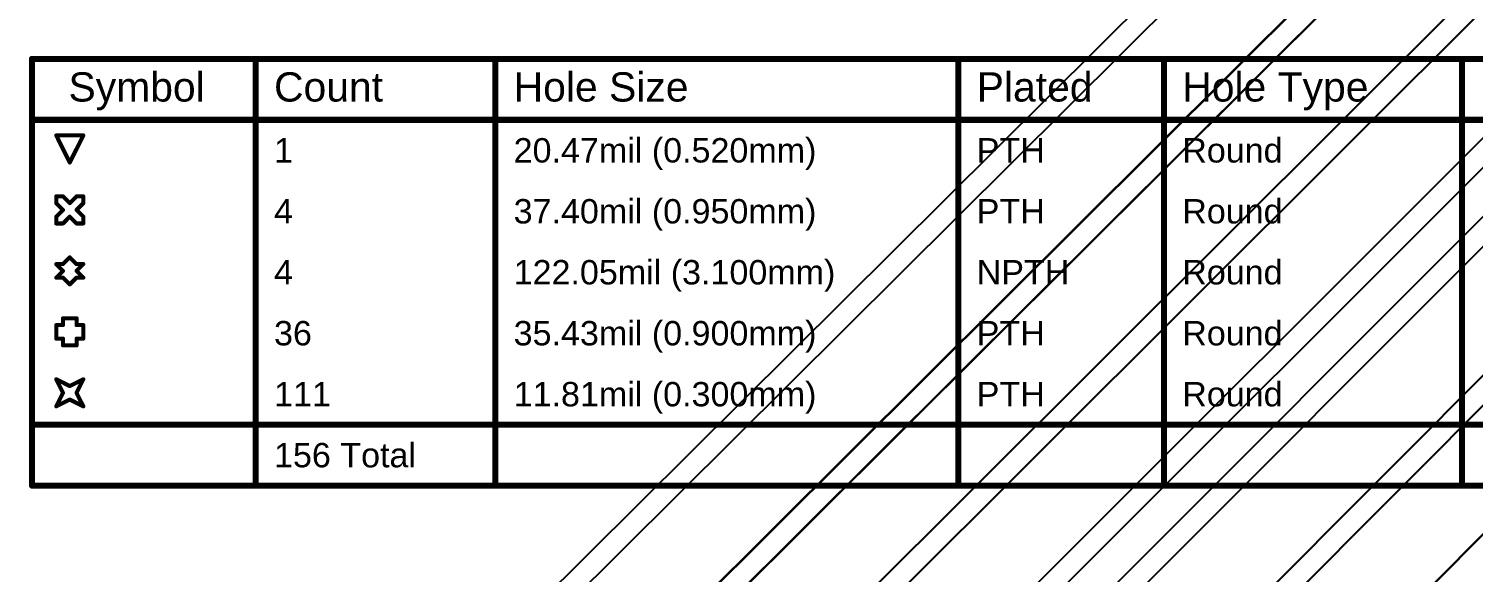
# Model space of a CAD drawing. Header units: inches. Extents: x 0 to 213, y 0 to 212.
# Drawn here: x 0.02 to 3.575, y 2.372 to 3.709 of the extents above; entities that cross this region are included whole.
import ezdxf

# ---------------------------------------------------------------- set-up
doc = ezdxf.new("R2010")
doc.units = ezdxf.units.IN
doc.header["$MEASUREMENT"] = 0
doc.layers.add('Drill Drawing', color=1, linetype='Continuous')
doc.layers.add('Top Solder', color=216, linetype='Continuous')
doc.styles.add('Arial', font='', dxfattribs={"height": 0.2})
doc.styles.get('Arial').set_extended_font_data('Arial')

# ---------------------------------------------------------------- blocks, each defined once
blk = doc.blocks.new('5050_LED_51')
at = {"layer": 'Top Solder'}
blk.add_line((0.0156, -0.0902), (-210.6211, -211.4878), dxfattribs=at)
blk = doc.blocks.new('5050_LED_52')
at = {"layer": 'Top Solder'}
blk.add_line((0.0156, -0.0902), (-210.2274, -211.0941), dxfattribs=at)
blk = doc.blocks.new('5050_LED_53')
at = {"layer": 'Top Solder'}
for p in [(0.0156, -0.0902), (-0.0587, -0.0903)]:
    blk.add_line(p, (-210.6211, -211.0941), dxfattribs=at)
blk = doc.blocks.new('5050_LED_54')
at = {"layer": 'Top Solder'}
for p in [(0.0156, -0.0902), (-0.0587, -0.0903)]:
    blk.add_line(p, (-210.2274, -210.7004), dxfattribs=at)
blk = doc.blocks.new('5050_LED_55')
at = {"layer": 'Top Solder'}
for p in [(0.0156, -0.0902), (-0.0587, -0.0903)]:
    blk.add_line(p, (-210.6211, -210.7004), dxfattribs=at)
blk = doc.blocks.new('5050_LED_56')
at = {"layer": 'Top Solder'}
for p in [(0.0156, -0.0902), (-0.0587, -0.0903)]:
    blk.add_line(p, (-211.6053, -211.4878), dxfattribs=at)
blk = doc.blocks.new('5050_LED_57')
at = {"layer": 'Top Solder'}
for p in [(0.0156, -0.0902), (-0.0587, -0.0903)]:
    blk.add_line(p, (-211.999, -211.4878), dxfattribs=at)
blk = doc.blocks.new('5050_LED_58')
at = {"layer": 'Top Solder'}
for p in [(0.0156, -0.0902), (-0.0587, -0.0903)]:
    blk.add_line(p, (-211.6053, -211.0941), dxfattribs=at)
blk = doc.blocks.new('5050_LED_59')
at = {"layer": 'Top Solder'}
for p in [(0.0156, -0.0902), (-0.0587, -0.0903)]:
    blk.add_line(p, (-211.999, -211.0941), dxfattribs=at)
blk = doc.blocks.new('5050_LED_60')
at = {"layer": 'Top Solder'}
for p in [(0.0156, -0.0902), (-0.0587, -0.0903)]:
    blk.add_line(p, (-211.6053, -210.7004), dxfattribs=at)
blk = doc.blocks.new('5050_LED_61')
at = {"layer": 'Top Solder'}
for p in [(0.0156, -0.0902), (-0.0587, -0.0903)]:
    blk.add_line(p, (-211.999, -210.7004), dxfattribs=at)

msp = doc.modelspace()

# ---------------------------------------------------------------- linework, layer by layer
at = {"layer": 'Drill Drawing'}
for points in [[(0.0275, 3.635, 0.015, 0.015, 0), (7.0776, 3.635, 0.015, 0.015, 0)], [(0.0275, 2.585, 0.015, 0.015, 0), (0.0275, 3.635, 0.015, 0.015, 0)], [(0.5784, 2.585, 0.015, 0.015, 0), (0.5784, 3.635, 0.015, 0.015, 0)], [(1.1682, 2.585, 0.015, 0.015, 0), (1.1682, 3.635, 0.015, 0.015, 0)], [(2.3079, 2.585, 0.015, 0.015, 0), (2.3079, 3.635, 0.015, 0.015, 0)], [(2.8138, 2.585, 0.015, 0.015, 0), (2.8138, 3.635, 0.015, 0.015, 0)], [(3.5476, 2.585, 0.015, 0.015, 0), (3.5476, 3.635, 0.015, 0.015, 0)], [(0.0275, 3.485, 0.015, 0.015, 0), (7.0776, 3.485, 0.015, 0.015, 0)], [(0.0873, 3.4467, 0.01, 0.01, 0), (0.154, 3.4467, 0.01, 0.01, 0)], [(0.0873, 3.4467, 0.01, 0.01, 0), (0.1206, 3.38, 0.01, 0.01, 0)], [(0.1206, 3.38, 0.01, 0.01, 0), (0.154, 3.4467, 0.01, 0.01, 0)], [(0.0873, 3.28, 0.01, 0.01, 0), (0.0873, 3.2967, 0.01, 0.01, 0)], [(0.0873, 3.2967, 0.01, 0.01, 0), (0.104, 3.2967, 0.01, 0.01, 0)], [(0.0873, 3.28, 0.01, 0.01, 0), (0.104, 3.2633, 0.01, 0.01, 0)], [(0.104, 3.2967, 0.01, 0.01, 0), (0.1206, 3.28, 0.01, 0.01, 0)], [(0.1206, 3.28, 0.01, 0.01, 0), (0.1373, 3.2967, 0.01, 0.01, 0)], [(0.1373, 3.2967, 0.01, 0.01, 0), (0.154, 3.2967, 0.01, 0.01, 0)], [(0.1373, 3.2633, 0.01, 0.01, 0), (0.154, 3.28, 0.01, 0.01, 0)], [(0.154, 3.28, 0.01, 0.01, 0), (0.154, 3.2967, 0.01, 0.01, 0)], [(0.0873, 3.2467, 0.01, 0.01, 0), (0.104, 3.2633, 0.01, 0.01, 0)], [(0.0873, 3.23, 0.01, 0.01, 0), (0.0873, 3.2467, 0.01, 0.01, 0)], [(0.0873, 3.23, 0.01, 0.01, 0), (0.104, 3.23, 0.01, 0.01, 0)], [(0.104, 3.23, 0.01, 0.01, 0), (0.1206, 3.2467, 0.01, 0.01, 0)], [(0.1206, 3.2467, 0.01, 0.01, 0), (0.1373, 3.23, 0.01, 0.01, 0)], [(0.1373, 3.2633, 0.01, 0.01, 0), (0.154, 3.2467, 0.01, 0.01, 0)], [(0.1373, 3.23, 0.01, 0.01, 0), (0.154, 3.23, 0.01, 0.01, 0)], [(0.154, 3.23, 0.01, 0.01, 0), (0.154, 3.2467, 0.01, 0.01, 0)], [(0.0873, 3.13, 0.01, 0.01, 0), (0.104, 3.1133, 0.01, 0.01, 0)], [(0.0873, 3.13, 0.01, 0.01, 0), (0.104, 3.13, 0.01, 0.01, 0)], [(0.104, 3.13, 0.01, 0.01, 0), (0.1206, 3.1467, 0.01, 0.01, 0)], [(0.1206, 3.1467, 0.01, 0.01, 0), (0.1373, 3.13, 0.01, 0.01, 0)], [(0.1373, 3.13, 0.01, 0.01, 0), (0.154, 3.13, 0.01, 0.01, 0)], [(0.1373, 3.1133, 0.01, 0.01, 0), (0.154, 3.13, 0.01, 0.01, 0)], [(0.0873, 3.0967, 0.01, 0.01, 0), (0.104, 3.1133, 0.01, 0.01, 0)], [(0.0873, 3.0967, 0.01, 0.01, 0), (0.104, 3.0967, 0.01, 0.01, 0)], [(0.104, 3.0967, 0.01, 0.01, 0), (0.1206, 3.08, 0.01, 0.01, 0)], [(0.1206, 3.08, 0.01, 0.01, 0), (0.1373, 3.0967, 0.01, 0.01, 0)], [(0.1373, 3.1133, 0.01, 0.01, 0), (0.154, 3.0967, 0.01, 0.01, 0)], [(0.1373, 3.0967, 0.01, 0.01, 0), (0.154, 3.0967, 0.01, 0.01, 0)], [(0.104, 2.98, 0.01, 0.01, 0), (0.104, 2.9967, 0.01, 0.01, 0)], [(0.104, 2.9967, 0.01, 0.01, 0), (0.1373, 2.9967, 0.01, 0.01, 0)], [(0.1373, 2.98, 0.01, 0.01, 0), (0.1373, 2.9967, 0.01, 0.01, 0)], [(0.0873, 2.9467, 0.01, 0.01, 0), (0.0873, 2.98, 0.01, 0.01, 0)], [(0.0873, 2.98, 0.01, 0.01, 0), (0.104, 2.98, 0.01, 0.01, 0)], [(0.0873, 2.9467, 0.01, 0.01, 0), (0.104, 2.9467, 0.01, 0.01, 0)], [(0.104, 2.93, 0.01, 0.01, 0), (0.104, 2.9467, 0.01, 0.01, 0)], [(0.1373, 2.98, 0.01, 0.01, 0), (0.154, 2.98, 0.01, 0.01, 0)], [(0.1373, 2.9467, 0.01, 0.01, 0), (0.154, 2.9467, 0.01, 0.01, 0)], [(0.1373, 2.93, 0.01, 0.01, 0), (0.1373, 2.9467, 0.01, 0.01, 0)], [(0.154, 2.9467, 0.01, 0.01, 0), (0.154, 2.98, 0.01, 0.01, 0)], [(0.104, 2.93, 0.01, 0.01, 0), (0.1373, 2.93, 0.01, 0.01, 0)], [(0.0873, 2.8467, 0.01, 0.01, 0), (0.1206, 2.83, 0.01, 0.01, 0)], [(0.0873, 2.8467, 0.01, 0.01, 0), (0.104, 2.8133, 0.01, 0.01, 0)], [(0.1206, 2.83, 0.01, 0.01, 0), (0.154, 2.8467, 0.01, 0.01, 0)], [(0.1373, 2.8133, 0.01, 0.01, 0), (0.154, 2.8467, 0.01, 0.01, 0)], [(0.0873, 2.78, 0.01, 0.01, 0), (0.104, 2.8133, 0.01, 0.01, 0)], [(0.1373, 2.8133, 0.01, 0.01, 0), (0.154, 2.78, 0.01, 0.01, 0)], [(0.0873, 2.78, 0.01, 0.01, 0), (0.1206, 2.7967, 0.01, 0.01, 0)], [(0.1206, 2.7967, 0.01, 0.01, 0), (0.154, 2.78, 0.01, 0.01, 0)], [(0.0275, 2.735, 0.015, 0.015, 0), (7.0776, 2.735, 0.015, 0.015, 0)], [(0.0275, 2.585, 0.015, 0.015, 0), (7.0776, 2.585, 0.015, 0.015, 0)]]:
    msp.add_lwpolyline(points, format="xyseb", dxfattribs=at)
for points in [[(0.0238, 3.635, 0.0075, 0.0075, 1), (0.0312, 3.635, 0.0075, 0.0075, 1)], [(0.0238, 3.635, 0.0075, 0.0075, 1), (0.0312, 3.635, 0.0075, 0.0075, 1)], [(0.5746, 3.635, 0.0075, 0.0075, 1), (0.5821, 3.635, 0.0075, 0.0075, 1)], [(1.1645, 3.635, 0.0075, 0.0075, 1), (1.172, 3.635, 0.0075, 0.0075, 1)], [(2.3041, 3.635, 0.0075, 0.0075, 1), (2.3116, 3.635, 0.0075, 0.0075, 1)], [(2.81, 3.635, 0.0075, 0.0075, 1), (2.8175, 3.635, 0.0075, 0.0075, 1)], [(3.5438, 3.635, 0.0075, 0.0075, 1), (3.5513, 3.635, 0.0075, 0.0075, 1)], [(0.0238, 3.485, 0.0075, 0.0075, 1), (0.0312, 3.485, 0.0075, 0.0075, 1)], [(0.0848, 3.4467, 0.005, 0.005, 1), (0.0898, 3.4467, 0.005, 0.005, 1)], [(0.0848, 3.4467, 0.005, 0.005, 1), (0.0898, 3.4467, 0.005, 0.005, 1)], [(0.1515, 3.4467, 0.005, 0.005, 1), (0.1565, 3.4467, 0.005, 0.005, 1)], [(0.1515, 3.4467, 0.005, 0.005, 1), (0.1565, 3.4467, 0.005, 0.005, 1)], [(0.1181, 3.38, 0.005, 0.005, 1), (0.1231, 3.38, 0.005, 0.005, 1)], [(0.1181, 3.38, 0.005, 0.005, 1), (0.1231, 3.38, 0.005, 0.005, 1)], [(0.0848, 3.2967, 0.005, 0.005, 1), (0.0898, 3.2967, 0.005, 0.005, 1)], [(0.0848, 3.2967, 0.005, 0.005, 1), (0.0898, 3.2967, 0.005, 0.005, 1)], [(0.0848, 3.28, 0.005, 0.005, 1), (0.0898, 3.28, 0.005, 0.005, 1)], [(0.0848, 3.28, 0.005, 0.005, 1), (0.0898, 3.28, 0.005, 0.005, 1)], [(0.1015, 3.2967, 0.005, 0.005, 1), (0.1065, 3.2967, 0.005, 0.005, 1)], [(0.1015, 3.2967, 0.005, 0.005, 1), (0.1065, 3.2967, 0.005, 0.005, 1)], [(0.1181, 3.28, 0.005, 0.005, 1), (0.1231, 3.28, 0.005, 0.005, 1)], [(0.1181, 3.28, 0.005, 0.005, 1), (0.1231, 3.28, 0.005, 0.005, 1)], [(0.1348, 3.2967, 0.005, 0.005, 1), (0.1398, 3.2967, 0.005, 0.005, 1)], [(0.1348, 3.2967, 0.005, 0.005, 1), (0.1398, 3.2967, 0.005, 0.005, 1)], [(0.1515, 3.2967, 0.005, 0.005, 1), (0.1565, 3.2967, 0.005, 0.005, 1)], [(0.1515, 3.2967, 0.005, 0.005, 1), (0.1565, 3.2967, 0.005, 0.005, 1)], [(0.1515, 3.28, 0.005, 0.005, 1), (0.1565, 3.28, 0.005, 0.005, 1)], [(0.1515, 3.28, 0.005, 0.005, 1), (0.1565, 3.28, 0.005, 0.005, 1)], [(0.0848, 3.2467, 0.005, 0.005, 1), (0.0898, 3.2467, 0.005, 0.005, 1)], [(0.0848, 3.2467, 0.005, 0.005, 1), (0.0898, 3.2467, 0.005, 0.005, 1)], [(0.0848, 3.23, 0.005, 0.005, 1), (0.0898, 3.23, 0.005, 0.005, 1)], [(0.0848, 3.23, 0.005, 0.005, 1), (0.0898, 3.23, 0.005, 0.005, 1)], [(0.1015, 3.2633, 0.005, 0.005, 1), (0.1065, 3.2633, 0.005, 0.005, 1)], [(0.1015, 3.2633, 0.005, 0.005, 1), (0.1065, 3.2633, 0.005, 0.005, 1)], [(0.1015, 3.23, 0.005, 0.005, 1), (0.1065, 3.23, 0.005, 0.005, 1)], [(0.1015, 3.23, 0.005, 0.005, 1), (0.1065, 3.23, 0.005, 0.005, 1)], [(0.1181, 3.2467, 0.005, 0.005, 1), (0.1231, 3.2467, 0.005, 0.005, 1)], [(0.1181, 3.2467, 0.005, 0.005, 1), (0.1231, 3.2467, 0.005, 0.005, 1)], [(0.1348, 3.2633, 0.005, 0.005, 1), (0.1398, 3.2633, 0.005, 0.005, 1)], [(0.1348, 3.2633, 0.005, 0.005, 1), (0.1398, 3.2633, 0.005, 0.005, 1)], [(0.1348, 3.23, 0.005, 0.005, 1), (0.1398, 3.23, 0.005, 0.005, 1)], [(0.1348, 3.23, 0.005, 0.005, 1), (0.1398, 3.23, 0.005, 0.005, 1)], [(0.1515, 3.2467, 0.005, 0.005, 1), (0.1565, 3.2467, 0.005, 0.005, 1)], [(0.1515, 3.2467, 0.005, 0.005, 1), (0.1565, 3.2467, 0.005, 0.005, 1)], [(0.1515, 3.23, 0.005, 0.005, 1), (0.1565, 3.23, 0.005, 0.005, 1)], [(0.1515, 3.23, 0.005, 0.005, 1), (0.1565, 3.23, 0.005, 0.005, 1)], [(0.0848, 3.13, 0.005, 0.005, 1), (0.0898, 3.13, 0.005, 0.005, 1)], [(0.0848, 3.13, 0.005, 0.005, 1), (0.0898, 3.13, 0.005, 0.005, 1)], [(0.1015, 3.13, 0.005, 0.005, 1), (0.1065, 3.13, 0.005, 0.005, 1)], [(0.1015, 3.13, 0.005, 0.005, 1), (0.1065, 3.13, 0.005, 0.005, 1)], [(0.1181, 3.1467, 0.005, 0.005, 1), (0.1231, 3.1467, 0.005, 0.005, 1)], [(0.1181, 3.1467, 0.005, 0.005, 1), (0.1231, 3.1467, 0.005, 0.005, 1)], [(0.1348, 3.13, 0.005, 0.005, 1), (0.1398, 3.13, 0.005, 0.005, 1)], [(0.1348, 3.13, 0.005, 0.005, 1), (0.1398, 3.13, 0.005, 0.005, 1)], [(0.1515, 3.13, 0.005, 0.005, 1), (0.1565, 3.13, 0.005, 0.005, 1)], [(0.1515, 3.13, 0.005, 0.005, 1), (0.1565, 3.13, 0.005, 0.005, 1)], [(0.0848, 3.0967, 0.005, 0.005, 1), (0.0898, 3.0967, 0.005, 0.005, 1)], [(0.0848, 3.0967, 0.005, 0.005, 1), (0.0898, 3.0967, 0.005, 0.005, 1)], [(0.1015, 3.1133, 0.005, 0.005, 1), (0.1065, 3.1133, 0.005, 0.005, 1)], [(0.1015, 3.1133, 0.005, 0.005, 1), (0.1065, 3.1133, 0.005, 0.005, 1)], [(0.1015, 3.0967, 0.005, 0.005, 1), (0.1065, 3.0967, 0.005, 0.005, 1)], [(0.1015, 3.0967, 0.005, 0.005, 1), (0.1065, 3.0967, 0.005, 0.005, 1)], [(0.1348, 3.1133, 0.005, 0.005, 1), (0.1398, 3.1133, 0.005, 0.005, 1)], [(0.1348, 3.1133, 0.005, 0.005, 1), (0.1398, 3.1133, 0.005, 0.005, 1)], [(0.1348, 3.0967, 0.005, 0.005, 1), (0.1398, 3.0967, 0.005, 0.005, 1)], [(0.1348, 3.0967, 0.005, 0.005, 1), (0.1398, 3.0967, 0.005, 0.005, 1)], [(0.1515, 3.0967, 0.005, 0.005, 1), (0.1565, 3.0967, 0.005, 0.005, 1)], [(0.1515, 3.0967, 0.005, 0.005, 1), (0.1565, 3.0967, 0.005, 0.005, 1)], [(0.1181, 3.08, 0.005, 0.005, 1), (0.1231, 3.08, 0.005, 0.005, 1)], [(0.1181, 3.08, 0.005, 0.005, 1), (0.1231, 3.08, 0.005, 0.005, 1)], [(0.1015, 2.9967, 0.005, 0.005, 1), (0.1065, 2.9967, 0.005, 0.005, 1)], [(0.1015, 2.9967, 0.005, 0.005, 1), (0.1065, 2.9967, 0.005, 0.005, 1)], [(0.1348, 2.9967, 0.005, 0.005, 1), (0.1398, 2.9967, 0.005, 0.005, 1)], [(0.1348, 2.9967, 0.005, 0.005, 1), (0.1398, 2.9967, 0.005, 0.005, 1)], [(0.0848, 2.98, 0.005, 0.005, 1), (0.0898, 2.98, 0.005, 0.005, 1)], [(0.0848, 2.98, 0.005, 0.005, 1), (0.0898, 2.98, 0.005, 0.005, 1)], [(0.0848, 2.9467, 0.005, 0.005, 1), (0.0898, 2.9467, 0.005, 0.005, 1)], [(0.0848, 2.9467, 0.005, 0.005, 1), (0.0898, 2.9467, 0.005, 0.005, 1)], [(0.1015, 2.98, 0.005, 0.005, 1), (0.1065, 2.98, 0.005, 0.005, 1)], [(0.1015, 2.98, 0.005, 0.005, 1), (0.1065, 2.98, 0.005, 0.005, 1)], [(0.1015, 2.9467, 0.005, 0.005, 1), (0.1065, 2.9467, 0.005, 0.005, 1)], [(0.1015, 2.9467, 0.005, 0.005, 1), (0.1065, 2.9467, 0.005, 0.005, 1)], [(0.1348, 2.98, 0.005, 0.005, 1), (0.1398, 2.98, 0.005, 0.005, 1)], [(0.1348, 2.98, 0.005, 0.005, 1), (0.1398, 2.98, 0.005, 0.005, 1)], [(0.1348, 2.9467, 0.005, 0.005, 1), (0.1398, 2.9467, 0.005, 0.005, 1)], [(0.1348, 2.9467, 0.005, 0.005, 1), (0.1398, 2.9467, 0.005, 0.005, 1)], [(0.1515, 2.98, 0.005, 0.005, 1), (0.1565, 2.98, 0.005, 0.005, 1)], [(0.1515, 2.98, 0.005, 0.005, 1), (0.1565, 2.98, 0.005, 0.005, 1)], [(0.1515, 2.9467, 0.005, 0.005, 1), (0.1565, 2.9467, 0.005, 0.005, 1)], [(0.1515, 2.9467, 0.005, 0.005, 1), (0.1565, 2.9467, 0.005, 0.005, 1)], [(0.1015, 2.93, 0.005, 0.005, 1), (0.1065, 2.93, 0.005, 0.005, 1)], [(0.1015, 2.93, 0.005, 0.005, 1), (0.1065, 2.93, 0.005, 0.005, 1)], [(0.1348, 2.93, 0.005, 0.005, 1), (0.1398, 2.93, 0.005, 0.005, 1)], [(0.1348, 2.93, 0.005, 0.005, 1), (0.1398, 2.93, 0.005, 0.005, 1)], [(0.0848, 2.8467, 0.005, 0.005, 1), (0.0898, 2.8467, 0.005, 0.005, 1)], [(0.0848, 2.8467, 0.005, 0.005, 1), (0.0898, 2.8467, 0.005, 0.005, 1)], [(0.1515, 2.8467, 0.005, 0.005, 1), (0.1565, 2.8467, 0.005, 0.005, 1)], [(0.1515, 2.8467, 0.005, 0.005, 1), (0.1565, 2.8467, 0.005, 0.005, 1)], [(0.1015, 2.8133, 0.005, 0.005, 1), (0.1065, 2.8133, 0.005, 0.005, 1)], [(0.1015, 2.8133, 0.005, 0.005, 1), (0.1065, 2.8133, 0.005, 0.005, 1)], [(0.1181, 2.83, 0.005, 0.005, 1), (0.1231, 2.83, 0.005, 0.005, 1)], [(0.1181, 2.83, 0.005, 0.005, 1), (0.1231, 2.83, 0.005, 0.005, 1)], [(0.1348, 2.8133, 0.005, 0.005, 1), (0.1398, 2.8133, 0.005, 0.005, 1)], [(0.1348, 2.8133, 0.005, 0.005, 1), (0.1398, 2.8133, 0.005, 0.005, 1)], [(0.0848, 2.78, 0.005, 0.005, 1), (0.0898, 2.78, 0.005, 0.005, 1)], [(0.0848, 2.78, 0.005, 0.005, 1), (0.0898, 2.78, 0.005, 0.005, 1)], [(0.1181, 2.7967, 0.005, 0.005, 1), (0.1231, 2.7967, 0.005, 0.005, 1)], [(0.1181, 2.7967, 0.005, 0.005, 1), (0.1231, 2.7967, 0.005, 0.005, 1)], [(0.1515, 2.78, 0.005, 0.005, 1), (0.1565, 2.78, 0.005, 0.005, 1)], [(0.1515, 2.78, 0.005, 0.005, 1), (0.1565, 2.78, 0.005, 0.005, 1)], [(0.0238, 2.735, 0.0075, 0.0075, 1), (0.0312, 2.735, 0.0075, 0.0075, 1)], [(0.0238, 2.585, 0.0075, 0.0075, 1), (0.0312, 2.585, 0.0075, 0.0075, 1)], [(0.0238, 2.585, 0.0075, 0.0075, 1), (0.0312, 2.585, 0.0075, 0.0075, 1)], [(0.5746, 2.585, 0.0075, 0.0075, 1), (0.5821, 2.585, 0.0075, 0.0075, 1)], [(1.1645, 2.585, 0.0075, 0.0075, 1), (1.172, 2.585, 0.0075, 0.0075, 1)], [(2.3041, 2.585, 0.0075, 0.0075, 1), (2.3116, 2.585, 0.0075, 0.0075, 1)], [(2.81, 2.585, 0.0075, 0.0075, 1), (2.8175, 2.585, 0.0075, 0.0075, 1)], [(3.5438, 2.585, 0.0075, 0.0075, 1), (3.5513, 2.585, 0.0075, 0.0075, 1)]]:
    msp.add_lwpolyline(points, format="xyseb", close=True, dxfattribs=at)

# ---------------------------------------------------------------- block references
at = {"rotation": 180}
for name, p in [('5050_LED_57', (0.5043, 0.637)), ('5050_LED_59', (0.5043, 1.0307)), ('5050_LED_61', (0.5043, 1.4245)), ('5050_LED_56', (0.898, 0.637)), ('5050_LED_58', (0.898, 1.0307)), ('5050_LED_60', (0.898, 1.4245)), ('5050_LED_51', (1.8823, 0.637)), ('5050_LED_53', (1.8823, 1.0307)), ('5050_LED_55', (1.8823, 1.4245)), ('5050_LED_52', (2.276, 1.0307)), ('5050_LED_54', (2.276, 1.4245))]:
    msp.add_blockref(name, p, dxfattribs=at)

# ---------------------------------------------------------------- texts
at = {"layer": 'Drill Drawing', "style": 'Arial'}
for s, height, p in [('Symbol', 0.072, (0.1175, 3.53)), ('Count', 0.072, (0.6234, 3.53)), ('Hole Size', 0.072, (1.2132, 3.53)), ('Plated', 0.072, (2.3529, 3.53)), ('Hole Type', 0.072, (2.8588, 3.53)), ('1', 0.06, (0.6234, 3.38)), ('20.47mil (0.520mm)', 0.06, (1.2132, 3.38)), ('PTH', 0.06, (2.3529, 3.38)), ('Round', 0.06, (2.8588, 3.38)), ('4', 0.06, (0.6234, 3.23)), ('37.40mil (0.950mm)', 0.06, (1.2132, 3.23)), ('PTH', 0.06, (2.3529, 3.23)), ('Round', 0.06, (2.8588, 3.23)), ('4', 0.06, (0.6234, 3.08)), ('122.05mil (3.100mm)', 0.06, (1.2132, 3.08)), ('NPTH', 0.06, (2.3529, 3.08)), ('Round', 0.06, (2.8588, 3.08)), ('36', 0.06, (0.6234, 2.93)), ('35.43mil (0.900mm)', 0.06, (1.2132, 2.93)), ('PTH', 0.06, (2.3529, 2.93)), ('Round', 0.06, (2.8588, 2.93)), ('111', 0.06, (0.6234, 2.78)), ('11.81mil (0.300mm)', 0.06, (1.2132, 2.78)), ('PTH', 0.06, (2.3529, 2.78)), ('Round', 0.06, (2.8588, 2.78)), ('156 Total', 0.06, (0.6234, 2.63))]:
    msp.add_text(s, height=height, dxfattribs=at).set_placement(p)

doc.saveas('drawing.dxf')
